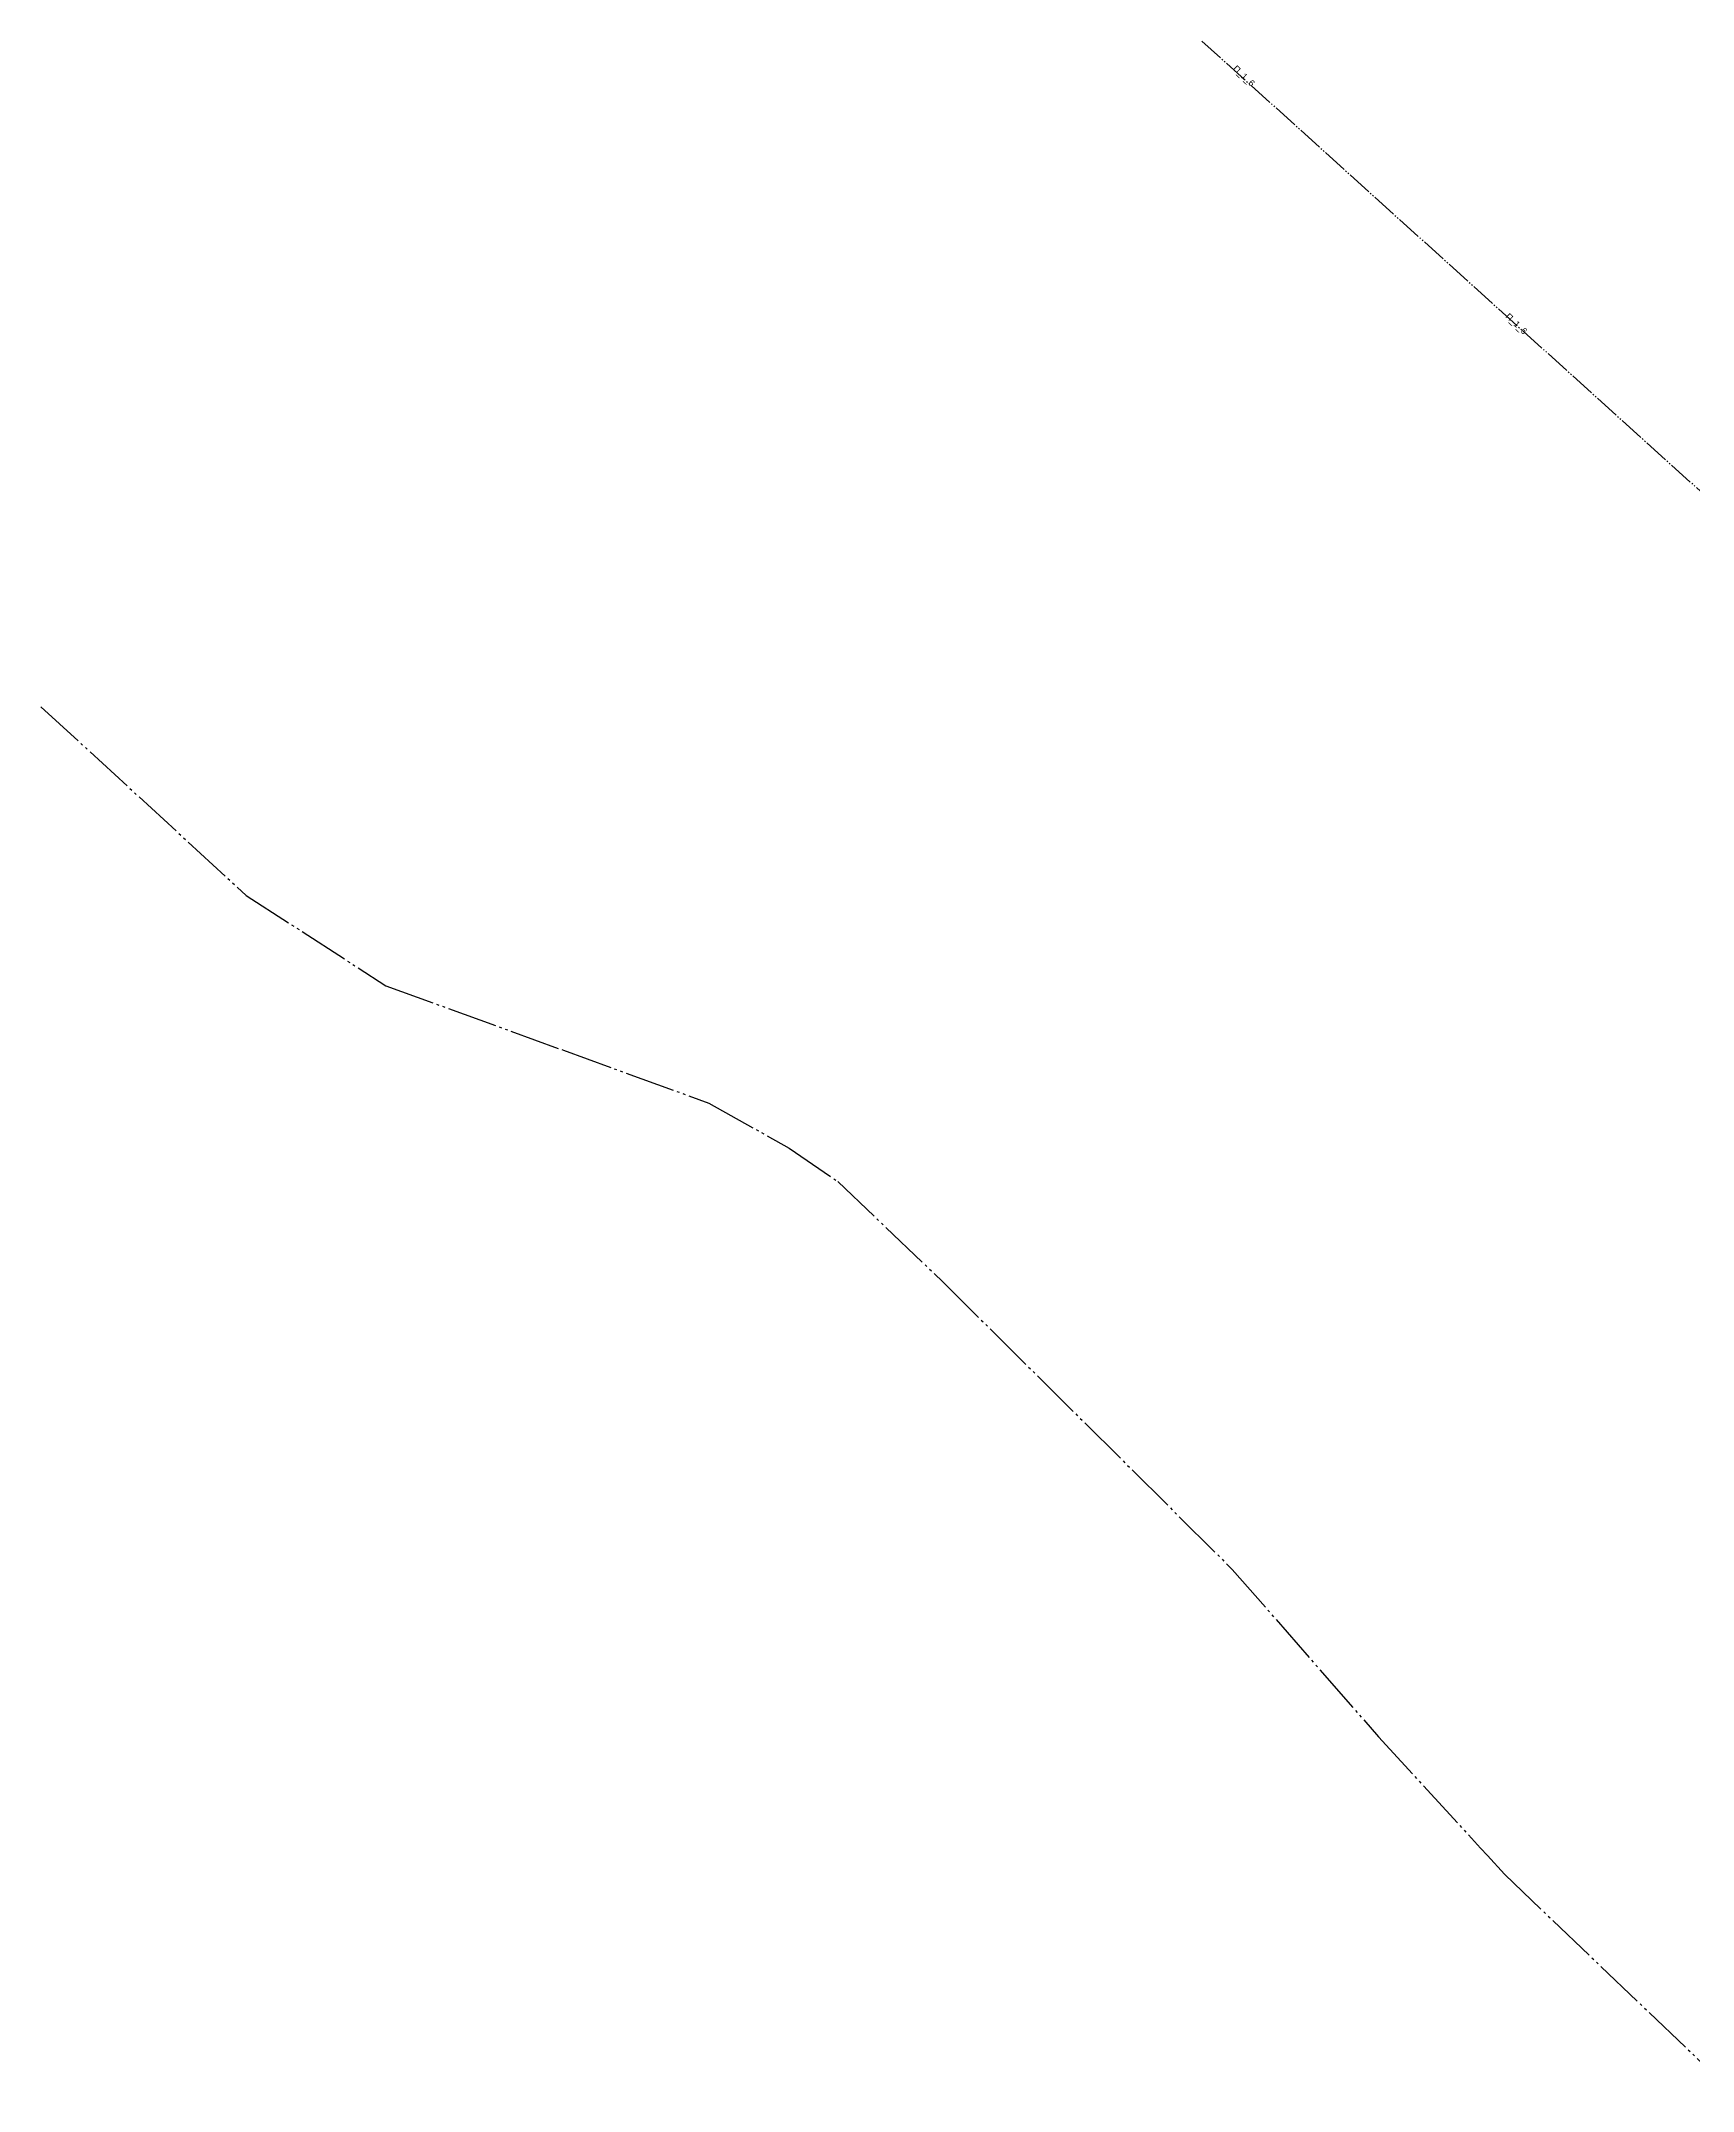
# Model space of a CAD drawing. Header units: millimetres. Extents: x 2242286 to 2245579, y 377608 to 382720.
# Drawn here: x 2242286 to 2242943, y 380904 to 381719 of the extents above; entities that cross this region are included whole.
import ezdxf

# ---------------------------------------------------------------- set-up
doc = ezdxf.new("R2010")
doc.units = ezdxf.units.MM
doc.linetypes.add('DIVIDE', pattern=[26.5, 20, -1.5, 1, -1.5, 1, -1.5])
for name, color, linetype in [('автодорога_существующая', 6, 'DIVIDE'), ('автодороги_внутриквартальные', 5, 'DIVIDE'), ('автодороги_обозначения', 5, 'DIVIDE')]:
    doc.layers.add(name, color=color, linetype=linetype)
doc.styles.get("Standard").update_dxf_attribs({"font": 'arial.ttf'})

msp = doc.modelspace()

# ---------------------------------------------------------------- linework, layer by layer
at = {"layer": 'автодорога_существующая'}
msp.add_lwpolyline([(2242285.84, 381454.22), (2242367.48, 381379.18), (2242422.95, 381343.28), (2242493.63, 381317.61), (2242551.53, 381296.58), (2242583.46, 381278.7), (2242602.73, 381265.41), (2242644.59, 381225.45), (2242759.66, 381111.16), (2242817.76, 381044.6), (2242858.45, 381000.25), (2242861.15, 380997.3), (2242867.97, 380989.87), (2242958.19, 380903.7)], dxfattribs=at)
at = {"layer": 'автодороги_внутриквартальные', "ltscale": 0.5}
msp.add_lwpolyline([(2242747.56, 381719), (2243437.9, 381095.71, 0.185693), (2243441.25, 381094.42), (2243520.57, 381094.42)], format="xyb", dxfattribs=at)

# ---------------------------------------------------------------- texts
at = {"layer": 'автодороги_обозначения', "char_height": 2.5, "attachment_point": 1, "rotation": 316.51097}
for insert in [(2242761.45, 381709.57), (2242869.84, 381611)]:
    msp.add_mtext_dynamic_manual_height_columns('П_1_6', width=14.098, gutter_width=12.5, heights=[0], dxfattribs=dict(at, insert=insert))

doc.saveas('drawing.dxf')
